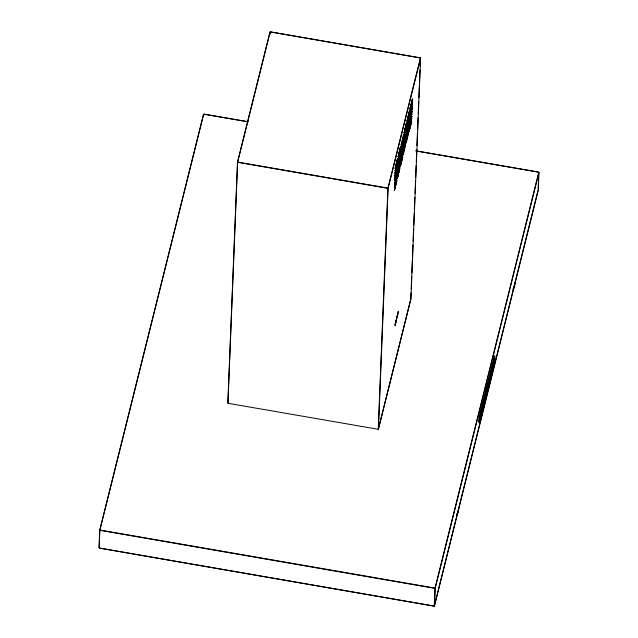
<?xml version="1.0" encoding="UTF-8"?>
<svg xmlns="http://www.w3.org/2000/svg" width="638" height="638" viewBox="0 0 638 638"><rect width="100%" height="100%" fill="white"/><g stroke="black" fill="none" stroke-linecap="round" stroke-linejoin="round"><path stroke-width="0.96" d="M99.01 547.707L99.711 530.29M99.177 547.906L99.879 530.489M203.658 116.204L203.737 114.266M227.822 403.001L237.488 162.275M227.949 403.152L237.615 162.435M269.89 34.085L269.97 32.091L237.535 161.972M270.081 33.981L270.161 31.996M378.238 429.199L387.912 188.481M378.43 429.095L388.103 188.377M396.756 181.192L394.372 190.523L396.732 180.418L396.716 181.112M396.948 176.311L394.571 185.642L396.892 175.554L396.892 176.319M397.147 171.431L394.762 180.761L397.131 170.657L397.155 171.391M397.227 168.217L394.858 178.329L394.89 177.603M395.081 172.723L395.05 173.44L397.394 163.352M397.538 161.669L395.153 171.008L397.522 160.904L397.546 161.629M395.281 167.85L395.249 168.56L397.618 158.463L395.209 168.52M396.748 178.688L396.804 177.986M394.723 183.178L397.003 173.105M397.099 170.665L397.091 171.439M397.299 166.47L397.299 165.792L394.954 175.881L397.338 166.55M397.498 161.597L397.49 160.912M397.594 159.157L397.594 158.471L395.289 167.786M396.86 178.704L396.836 177.986L394.467 188.074L396.812 178.672M396.908 176.232L396.932 175.538L394.523 185.594M397.346 166.51L397.322 165.776L395.05 175.131M397.299 178.624L399.699 168.536L397.338 178.624L399.747 168.591L399.667 169.325M397.402 176.184L399.795 166.103L397.434 176.208M397.594 171.303L399.994 161.223M397.689 168.871L397.705 168.161M397.801 165.721L397.793 166.43L400.193 156.342L400.162 157.092M397.889 163.99L397.897 163.28M397.984 161.55L398 160.84M398.088 159.109L400.481 149.021L400.449 149.802M398.184 156.669L400.584 146.581M397.33 178.64L397.418 177.938M397.514 175.498L397.426 176.2L399.819 166.127M397.618 173.058L397.53 173.759L399.93 163.679L399.859 164.444M397.713 170.617L397.626 171.319L400.026 161.239L399.97 161.916M400.106 159.556L397.729 168.887L397.809 168.177M397.905 165.736L397.817 166.438L400.225 156.358M398.104 160.856L398.016 161.558L400.393 151.469L398.056 160.784M400.505 149.794L398.12 159.125L398.2 158.415M398.24 155.967L398.216 156.677L400.616 146.604M399.779 166.797L399.803 166.111M400.114 159.508L400.13 158.798L400.058 159.564M400.305 154.675L397.921 164.006L400.281 153.925L400.249 154.683M400.313 154.627L400.321 153.925M400.417 151.485L398.08 161.542M400.512 149.755L400.52 149.045L398.128 159.109M400.297 166.757L400.273 166.039M400.489 161.877L400.473 161.159M400.664 156.278L400.688 157.004L403.056 146.907L400.672 156.238M400.863 151.405L400.879 152.123L403.248 142.027L400.911 152.123M401.055 146.525L401.079 147.242L403.447 137.146L401.119 147.234L401.119 146.469M402.642 157.355L400.297 166.765L400.321 166.047M400.425 163.607L400.425 164.317L402.73 154.978M400.52 161.167L400.52 161.877L402.857 151.78L400.449 161.837M400.72 156.286L400.72 156.996L403.104 146.955M400.792 154.571L400.816 153.878M401.015 149.683L401.007 148.997M401.206 144.802L401.214 144.028M395.233 325.021L395.488 323.546L395.129 325.683L395.56 322.349L395.361 324.75M395.297 323.482L395.273 324.104L395.385 323.123M402.69 157.387L402.666 156.661L400.281 165.992M402.738 154.914L402.761 154.221L400.369 164.301L402.753 154.244M402.937 150.034L402.961 149.34L400.592 159.444L402.929 150.097M403.128 145.161L403.152 144.467L400.768 154.54L403.112 144.483M401.19 144.794L403.511 134.722M403.36 152.442L405.752 142.378M403.487 149.292L403.455 150.002L405.824 139.905M403.679 144.411L403.647 145.121L406.023 135.025M406.087 133.342L403.75 142.689L406.119 132.584L406.095 133.278M403.878 139.531L403.846 140.24L406.215 130.144L403.878 139.499L406.151 130.176L406.135 130.854M406.294 128.398L406.318 127.712L403.942 137.808L406.223 128.461M404.069 134.65L404.045 135.368L406.414 125.271L404.085 135.352M406.43 123.541L406.454 122.855L404.141 132.935M405.545 145.496L405.569 144.81M405.64 143.056L405.672 142.37M405.744 140.615L405.768 139.929M405.84 138.175L405.864 137.489M405.935 135.734L405.967 135.049M406.031 133.294L406.063 132.608M406.231 128.413L406.254 127.728M406.358 125.287L406.39 125.965M403.304 154.874L405.672 144.834M405.896 138.159L405.92 137.465L403.551 147.561L405.832 138.223M403.695 145.113L406.023 135.033L403.639 144.355M406.486 123.525L406.51 122.831L404.101 132.887L406.47 123.612M408.639 132.951L406.231 143.016L406.31 142.306M406.51 137.425L406.422 138.127L408.751 128.047M408.886 125.598L406.518 135.695L408.886 125.59L408.91 126.316M406.701 132.544L406.613 133.246L408.982 123.15L408.95 123.9M409.157 118.963L409.181 118.277L406.813 128.374L409.118 118.301M409.301 116.555L409.269 115.853L406.877 125.917L409.293 116.602M407.036 122.775L406.98 123.477L409.373 113.389M409.492 111.722L407.108 121.053L409.436 110.972M406.406 139.866L406.318 140.567L408.711 131.237M406.518 135.687L406.605 134.985M406.797 130.104L406.709 130.806L409.102 121.483M406.813 128.366L406.9 127.664M406.996 125.223L406.908 125.925L409.285 115.837M407.092 122.783L407.004 123.485L409.397 113.42L409.349 114.082M407.108 121.045L407.196 120.343M408.567 133.597L408.599 132.911M406.43 138.111L408.822 128.047L408.759 128.78M409.11 121.435L409.078 120.726L409.046 121.491M409.452 111.642L409.476 110.948L409.5 111.682M408.711 131.197L408.687 130.463L408.655 131.253M409.165 130.407L409.189 131.125L411.574 121.802M409.261 128.669L411.677 118.62L409.285 128.693L409.261 127.967M409.365 125.526L409.389 126.252M409.46 123.086L409.476 123.804L411.901 113.755M409.58 121.379L411.949 111.267L411.925 111.961M412.1 108.875L409.684 118.939L409.66 118.205M412.196 106.434L409.779 116.499L412.084 106.418M409.851 113.333L409.875 114.05L412.26 104.728M412.315 102.208L409.971 111.618L412.339 101.514L412.26 102.224M412.411 99.767L410.075 109.178L410.051 108.452M409.277 130.423L409.221 131.125L411.606 121.076L411.582 121.754M409.317 128.685L409.373 127.983M409.468 125.542L409.413 126.244L411.765 116.921M409.564 123.102L409.516 123.804L411.853 113.708L409.524 123.03M409.588 121.356L411.996 111.315L409.62 121.356L409.604 120.686M409.708 118.931L409.716 118.158M409.803 116.491L409.819 115.717M410.003 111.61L410.011 110.837M410.098 109.17L410.106 108.396M411.534 121.722L411.558 121.037M411.63 119.282L411.654 118.588L409.325 127.911M411.725 116.842L411.749 116.148L409.341 126.204M409.66 118.907L412.036 108.851L412.012 109.616M412.124 107.088L412.14 106.394L409.867 115.741M412.355 99.783L412.435 99.073L410.027 109.13M411.773 116.882L411.805 116.196M412.268 104.68L412.292 103.994M412.363 102.239L412.395 101.554L409.979 111.602M412.459 99.799L412.491 99.113M410.792 298.759L411.031 292.794M411.191 288.815L411.67 276.876M411.829 272.897L412.308 260.958M412.467 256.978L412.945 245.048M413.105 241.068L413.584 229.13M413.743 225.15L414.229 213.212M414.389 209.24L414.867 197.302M415.027 193.322L415.545 180.387M415.665 177.404L416.143 165.473M416.303 161.494L416.781 149.555M416.941 145.576L417.419 133.637M417.579 129.658L418.057 117.727M418.217 113.747L418.703 101.809M418.863 97.829L419.341 85.891M419.501 81.911L419.979 69.981M420.139 66.001L420.458 58.042M410.92 298.911L420.586 58.194L388.151 188.074M434.263 605.98L434.964 588.555M435.212 588.427L434.51 605.853L538.225 190.355M479.05 422.165L479.234 417.475M479.282 417.531L479.17 422.284L494.578 361.076M479.25 422.244L479.505 417.523M481.746 411.638L481.826 410.625M483.317 404.332L483.421 404.891L486.156 392.952M487.958 386.923L488.006 385.727M491.786 371.356L491.834 370.646M491.898 370.893L492.153 369.378M492.209 369.649L492.337 368.836M492.472 368.597L492.52 367.966M492.592 368.126L492.695 367.384M492.735 367.56L492.983 366.276L492.608 367.624M493.015 366.451L493.054 365.949M494.33 360.925L494.586 356.195L479.25 417.372M494.602 360.972L494.745 356.227M538.161 188.792L538.592 178.146M538.289 189.957L538.99 172.539M488.828 382.944C488.094 386.373 489.593 379.371 488.86 382.808M397.203 168.911L397.195 168.233L394.898 177.539M397.945 163.312L400.225 153.933M397.849 165.752L400.154 156.358M397.753 168.193L400.09 158.782M400.56 147.274L400.584 146.588L398.168 156.645M400.616 158.758L400.624 159.436L402.865 150.097M409.413 125.558L411.717 116.172M409.213 130.439L411.558 121.029M494.474 360.949L494.657 356.171L479.385 417.34M493.046 366.14L493.054 366.021M396.222 320.89C396.613 317.66 395.305 323.514 396.023 321.871M397.163 316.177L397.019 317.812L398.303 311.208L397.649 315.579M492.058 370.04L491.986 370.622L491.962 370.2M488.23 385.599L488.373 384.323L488.15 386.157M492.297 368.916L492.145 369.633M488.66 383.318C488.939 382.042 488.469 384.842 488.74 383.574M397.546 315.571L397.059 317.046M397.099 316.273L397.602 314.143M395.089 172.691L397.418 163.344L395.121 173.416M404.085 134.594L406.406 125.287M407.044 122.743L409.373 113.412M406.278 128.485L404.014 137.784M409.915 113.277L409.907 114.05L412.148 104.704M403.12 145.249L400.792 154.548M399.954 162.004L397.634 171.303M412.204 104.736L412.244 103.954L409.859 113.285M396.7 181.2L396.708 180.426L394.38 190.507M405.888 138.247L403.615 147.545M99.775 529.891L203.442 114.449M99.983 529.803L203.65 114.362M237.703 161.9L270.097 32.067M387.992 187.947L420.394 58.114M410.059 108.404L412.403 99.089M407.06 121.005L409.468 110.972M401.063 146.477L403.439 137.162M395.161 170.984L397.546 160.928M403.256 140.336L400.983 149.691L403.352 139.586L401.047 149.659M400.871 151.358L403.192 142.051M406.908 127.624L409.173 118.285M409.046 120.726L406.685 130.798L409.078 120.726M409.66 118.166L412.004 108.851M394.834 178.297L397.219 168.241M403.726 142.665L406.111 132.608M394.77 180.745L397.179 170.705M397.737 168.871L400.138 158.83M406.581 135.663L408.902 126.364M400.481 161.119L402.825 151.804M403.439 149.236L405.784 139.921L403.415 149.962M406.374 138.087L408.783 128.047M394.444 188.05L396.86 178.01M400.305 166.749L402.714 156.709M378.31 429.127L410.705 299.294M378.47 429.055L410.872 299.222M435.068 587.877L538.735 172.427M435.275 588.037L538.943 172.587M479.521 417.411L494.721 356.251M434.35 605.885L538.017 190.443M397.362 315.18L397.586 314.462M420.243 57.867L270.384 31.9L420.219 57.898M204.024 114.146L248.166 121.794L203.985 114.186M415.92 150.871L538.552 172.116L415.888 150.903M237.87 162.116L387.737 188.082M237.838 162.339L387.697 188.306M228.157 403.32L378.047 429.262M100.206 530.074L434.733 588.045M100.166 530.361L434.693 588.34M434.015 606.06L99.488 548.09L433.976 606.1M514.627 283.36A15.097 12.058 2.3 0 1 513.104 289.461M513.199 289.086A15.184 12.122 2.3 0 0 514.73 282.945A15.097 12.058 2.3 0 1 513.127 289.006M458.61 508.127A15.184 12.122 2.3 0 1 457.079 514.26M458.531 508.183A15.097 12.058 2.3 0 1 457.007 514.284M458.547 507.72A15.097 12.058 2.3 0 1 457.023 513.821M397.506 173.042L397.498 173.743L399.898 163.663L397.554 173.05M396.485 319.774L396.892 316.95L396.485 319.774M406.302 139.842L406.294 140.551L408.711 130.495L406.35 139.85M488.947 382.178C488.82 383.988 489.226 380.95 488.947 382.178M396.421 319.63L395.759 322.884L396.421 319.63M494.314 361.028L479.058 422.149L494.37 361.076"/></g></svg>
